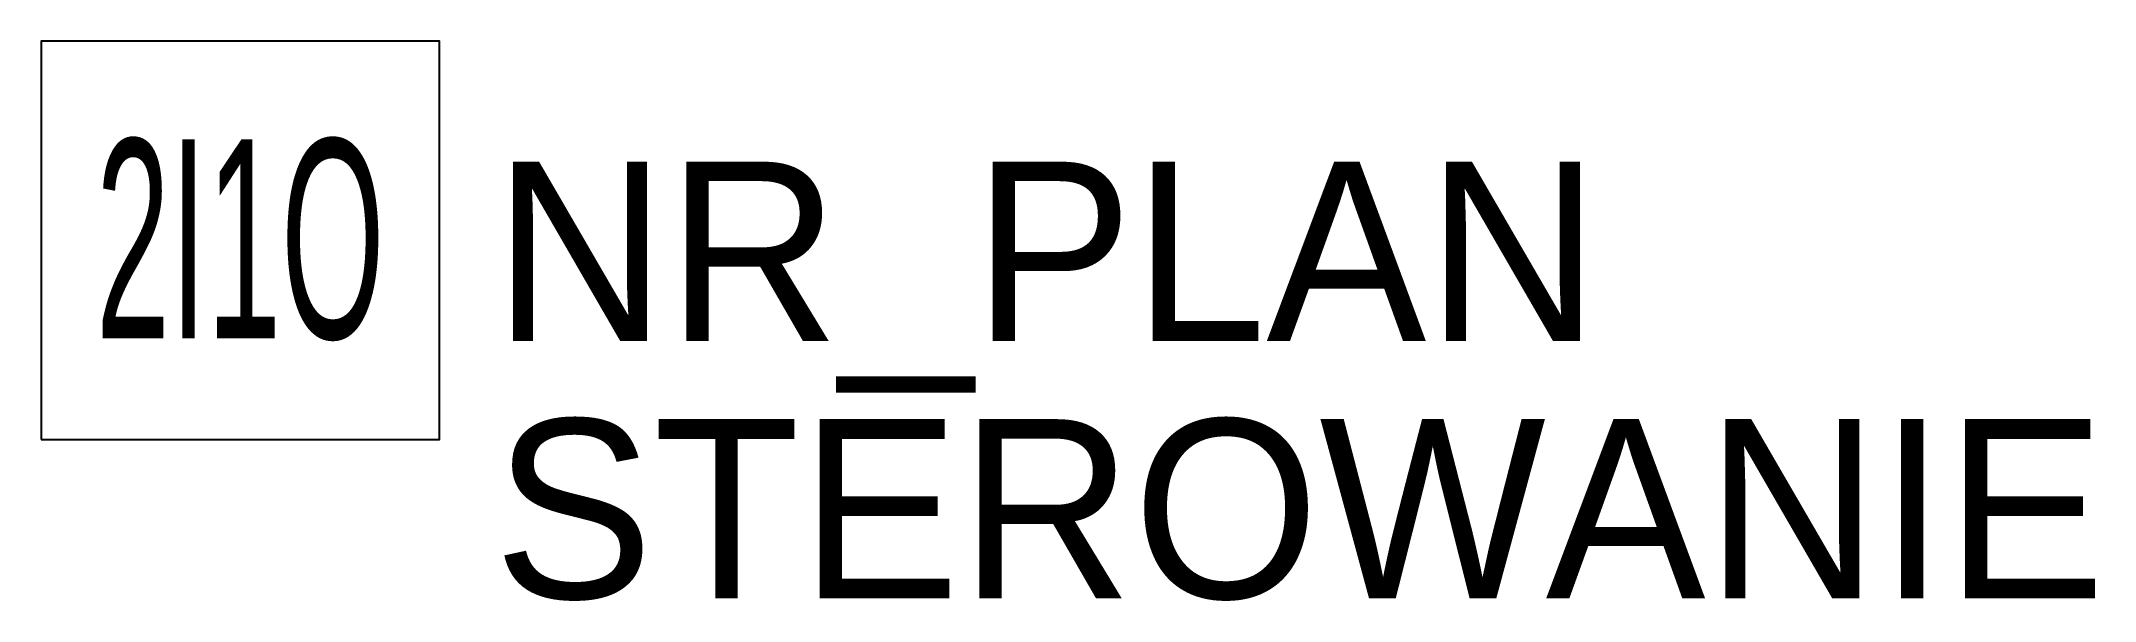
# Model space of a CAD drawing. Header units: millimetres. Extents: x 0 to 2062, y -162 to 400.
import ezdxf

# ---------------------------------------------------------------- set-up
doc = ezdxf.new("R2010")
doc.units = ezdxf.units.MM
doc.header["$LTSCALE"] = 0.25
doc.layers.get('0').update_dxf_attribs({"color": 252})
doc.styles.get("Standard").update_dxf_attribs({"font": 'PM_SMPLX.shx'})

msp = doc.modelspace()

# ---------------------------------------------------------------- linework, layer by layer
msp.add_lwpolyline([(0, 0), (400, 0), (400, 400), (0, 400)], close=True)

# ---------------------------------------------------------------- texts
at = {"insert": (200, 200), "char_height": 200, "width": 400, "attachment_point": 5}
msp.add_mtext('\\W0.5;2I1O', dxfattribs=at)
at = {"flags": 8}
for tag, p in [('NR_PLAN', (454.2, 98.9)), ('STEROWANIE', (454.2, -159.6))]:
    msp.add_attdef(tag, p, 'xx', height=180, dxfattribs=at)

doc.saveas('drawing.dxf')
